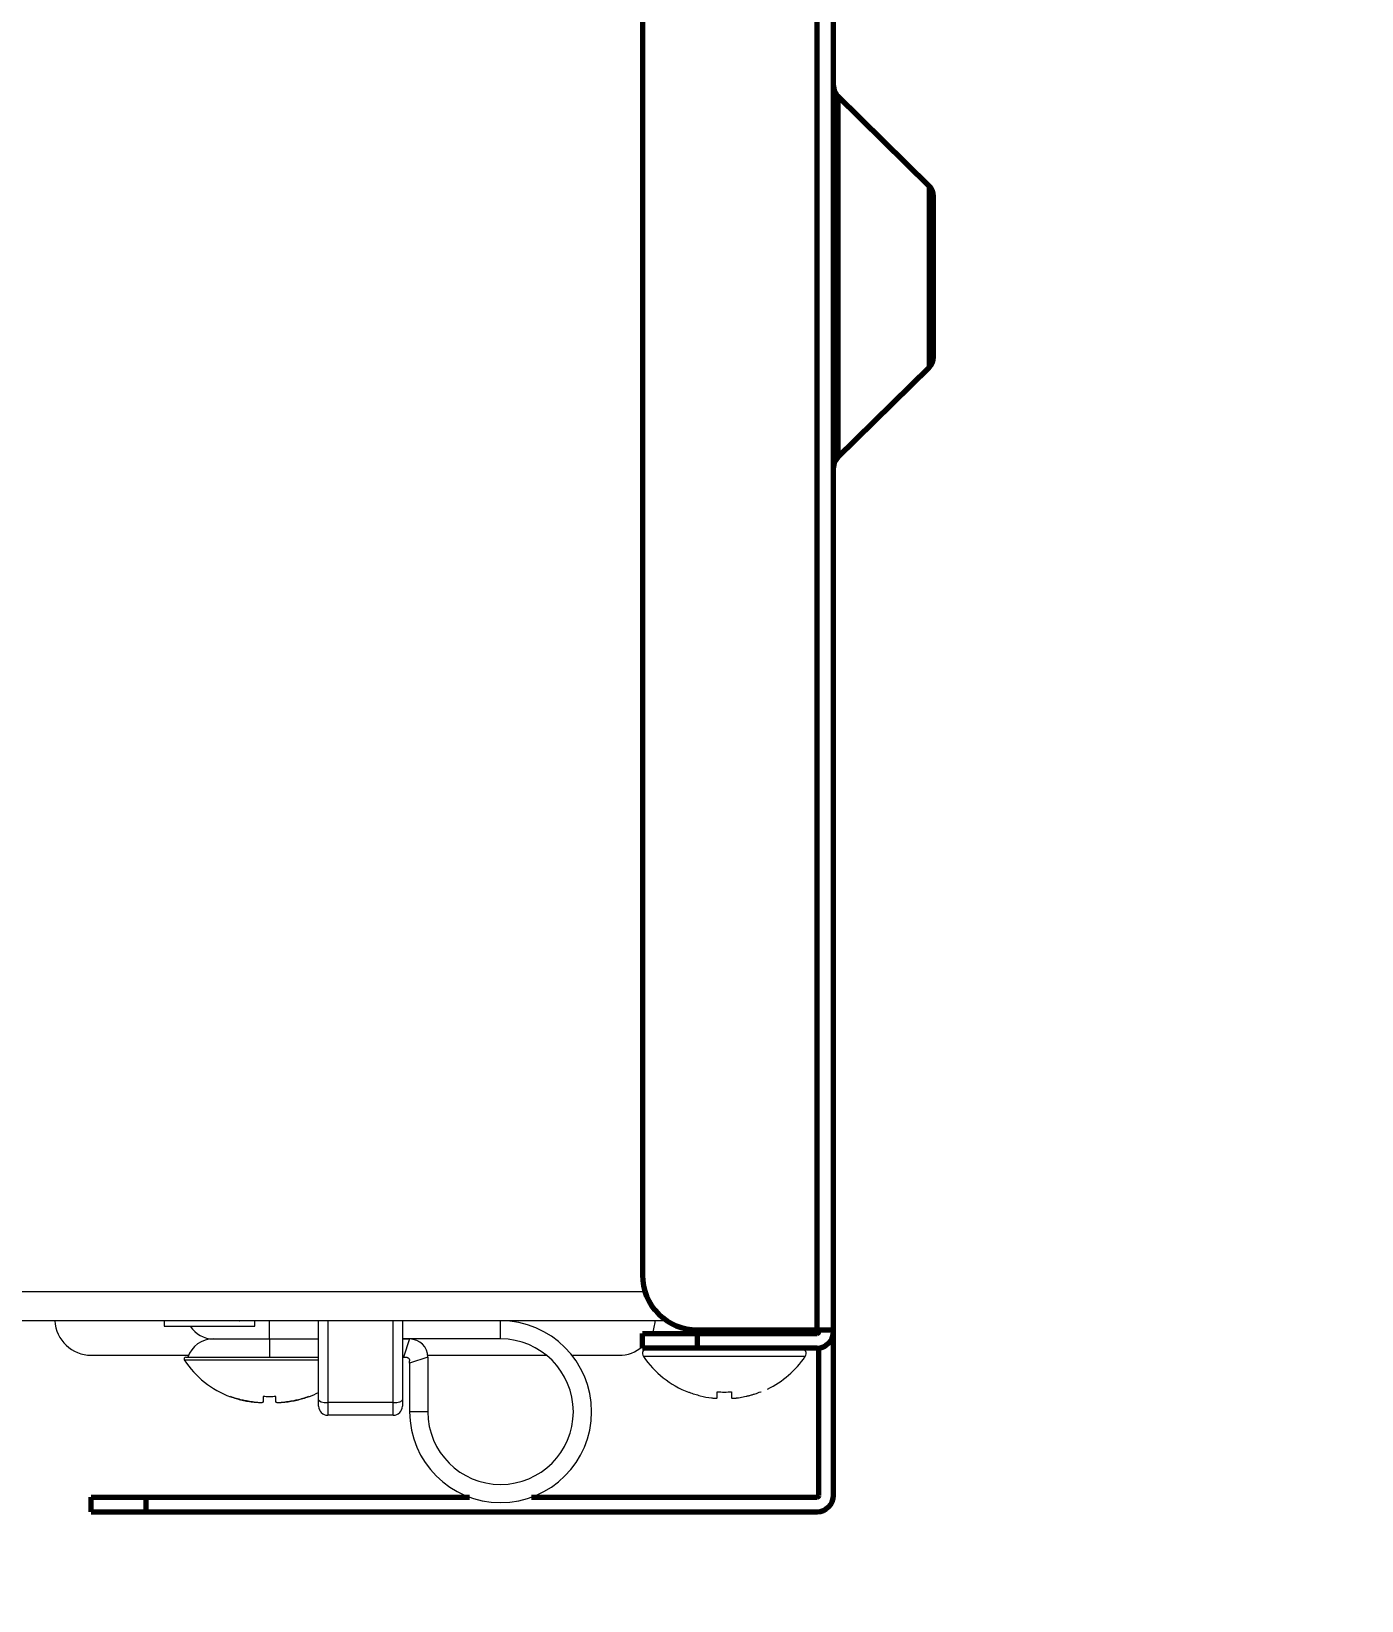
# Model space of a CAD drawing. Header units: millimetres. Extents: x 61566 to 667441, y 0 to 118800.
# Drawn here: x 447989.1 to 448062.2, y 50757.4 to 50843.7 of the extents above; entities that cross this region are included whole.
import ezdxf

# ---------------------------------------------------------------- set-up
doc = ezdxf.new("R2010")
doc.units = ezdxf.units.MM
doc.header["$LTSCALE"] = 200
for name, color, linetype in [('LG-환기', 2, 'Continuous'), ('TEXT', 3, 'Continuous'), ('환기유니트', 6, 'Continuous')]:
    doc.layers.add(name, color=color, linetype=linetype)
doc.styles.add('LG전자', font='malgun.ttf')

# ---------------------------------------------------------------- blocks, each defined once
blk = doc.blocks.new('상업용 프리미엄환기 800~1000CMH')
at = {"layer": 'LG-환기', "color": 0, "linetype": 'Continuous', "lineweight": 70}
for p, q in [((899.615, 1364.057), (890.785, 1364.057)), ((890.215, 1363.818), (885.28, 1358.797)), ((890.215, 1363.818), (900.185, 1363.818)), ((905.12, 1358.797), (900.185, 1363.818)), ((953.2, 1358.557), (770.9, 1358.557)), ((885.28, 1358.797), (905.12, 1358.797)), ((953.1, 1351.057), (953.1, 1358.557)), ((962.2, 1358.557), (953.2, 1358.557)), ((953.1, 1357.657), (771, 1357.657)), ((953.2, 1357.757), (953.1, 1357.757)), ((953.3, 1348.057), (953.3, 1357.657)), ((962.2, 1357.757), (954.094, 1357.757)), ((954.1, 1357.657), (954.1, 1348.057)), ((962.3, 1341.963), (962.3, 1357.657)), ((963.1, 1317.757), (963.1, 1357.657)), ((953.3, 1351.057), (954.1, 1351.057)), ((774, 1348.057), (950.1, 1348.057)), ((954.1, 1348.057), (953.3, 1348.057)), ((962.3, 1317.757), (962.3, 1338.552)), ((962.3, 1320.757), (963.1, 1320.757)), ((963.1, 1317.757), (962.3, 1317.757))]:
    blk.add_line(p, q, dxfattribs=at)
at = {"layer": 'LG-환기', "color": 0, "linetype": 'Continuous', "lineweight": 18}
for p, q in [((954.57, 1357.004), (954.57, 1348.11)), ((953.3, 1354.557), (953.1, 1354.557)), ((953.1, 1351.795), (953.299, 1351.795)), ((953.058, 1350.557), (953.3, 1350.557)), ((956.534, 1350.59), (956.531, 1350.625)), ((952.6, 1349.398), (952.6, 1272.257)), ((951, 1270.557), (951, 1348.195)), ((954.5, 1344.181), (954.5, 1346.757)), ((954.5, 1336.253), (954.5, 1342.785)), ((953.6, 1340.257), (952.6, 1340.257)), ((953.6, 1340.257), (953.6, 1334.857)), ((954.602, 1336.257), (954.935, 1335.257)), ((954.602, 1336.257), (957.6, 1336.257)), ((957.6, 1336.257), (957.6, 1335.257)), ((952.6, 1334.857), (957.3, 1334.857)), ((953.602, 1335.257), (954.602, 1334.924)), ((953.602, 1334.857), (953.602, 1335.257)), ((954.602, 1334.857), (954.602, 1334.924)), ((954.935, 1335.257), (957.6, 1335.257)), ((957.8, 1334.357), (952.6, 1334.357)), ((957.102, 1334.357), (957.102, 1330.757)), ((957.8, 1334.357), (957.8, 1330.757)), ((952.6, 1330.757), (957.8, 1330.757)), ((957.3, 1330.257), (952.6, 1330.257)), ((953.6, 1324.472), (953.6, 1330.257)), ((953.602, 1324.472), (953.602, 1330.257)), ((954.602, 1325.47), (954.602, 1330.257)), ((954.757, 1322.874), (954.757, 1330.258)), ((953.602, 1329.207), (953.6, 1329.207)), ((953.6, 1327.562), (952.6, 1327.562)), ((953.602, 1327.557), (953.6, 1327.557)), ((953.602, 1327.562), (954.602, 1327.562)), ((952.9, 1326.757), (952.6, 1326.757)), ((952.9, 1321.757), (952.9, 1326.757)), ((952.6, 1325.895), (952.607, 1325.907)), ((953.6, 1325.557), (953.602, 1325.557)), ((954.602, 1322.957), (954.602, 1325.469)), ((954.5, 1317.757), (954.5, 1323.097)), ((952.6, 1321.757), (952.9, 1321.757))]:
    blk.add_line(p, q, dxfattribs=at)
at = {"layer": 'LG-환기', "color": 0, "linetype": 'Continuous', "lineweight": 70}
for centre, radius, start, end in [((890.785, 1363.257), 0.8, 90, 135.5), ((899.615, 1363.257), 0.8, 44.5, 90), ((884.71, 1359.357), 0.8, 270, 315.5), ((905.69, 1359.357), 0.8, 224.5, 270), ((953.2, 1357.657), 0.9, 0, 90), ((962.2, 1357.657), 0.9, 0, 90), ((953.2, 1357.657), 0.1, 0, 90), ((962.2, 1357.657), 0.1, 0, 90), ((950.1, 1351.057), 3, 270, 0)]:
    blk.add_arc(centre, radius, start, end, dxfattribs=at)
at = {"layer": 'LG-환기', "color": 0, "linetype": 'Continuous', "lineweight": 18}
for centre, radius, start, end in [((954.4, 1356.757), 0.3, 55.39872, 180), ((951.504, 1352.559), 5.4, 26.08673, 55.39872), ((951.504, 1352.555), 5.4, 304.60128, 338.60405), ((952.5, 1346.757), 2, 66.42135, 87.13263), ((952.5, 1346.757), 2, 0, 40.54221), ((954.4, 1348.357), 0.3, 180, 304.60128), ((957.6, 1340.257), 5, 270, 180), ((957.6, 1340.257), 4, 270, 180), ((954.602, 1335.257), 1, 90, 180), ((957.3, 1334.357), 0.5, 0, 90), ((957.3, 1330.757), 0.5, 270, 0), ((951.925, 1327.907), 5.177, 20.37178, 26.99862), ((951.925, 1327.207), 5.177, 303.15758, 339.66437), ((952.1, 1324.472), 1.5, 302.23134, 0), ((955.102, 1324.472), 1.5, 180, 250.52878), ((954.702, 1322.957), 0.1, 180, 303.15758), ((952.5, 1317.757), 2, 272.86744, 0)]:
    blk.add_arc(centre, radius, start, end, dxfattribs=at)
for centre, major_axis, start_param, end_param in [((956.951, 1334.357), (0, -0.5), 1.570796, 3.141593), ((956.951, 1330.757), (0, 0.5), 3.141593, 4.712389)]:
    blk.add_ellipse(centre, major_axis=major_axis, ratio=0.301892, start_param=start_param, end_param=end_param, dxfattribs=at)
for points, degree in [([(956.505, 1354.557), (956.525, 1354.559), (956.525, 1354.559), (956.505, 1354.557)], 3), ([(956.505, 1352.157), (956.525, 1352.426), (956.525, 1352.693), (956.505, 1352.957)], 3), ([(953.299, 1351.795), (953.1, 1351.926)], 1), ([(954.602, 1334.924), (954.602, 1334.969), (954.602, 1335.013), (954.602, 1335.057)], 3), ([(954.935, 1335.257), (954.89, 1335.257), (954.846, 1335.257), (954.802, 1335.257)], 3)]:
    blk.add_open_spline(points, degree=degree, dxfattribs=at)
for points, knots in [([(956.844, 1353.257), (956.829, 1353.368), (956.811, 1353.478), (956.779, 1353.643), (956.768, 1353.698), (956.743, 1353.808), (956.729, 1353.863), (956.701, 1353.972), (956.686, 1354.027), (956.654, 1354.135), (956.604, 1354.296), (956.546, 1354.454), (956.505, 1354.557)], [0, 0, 0, 0, 0.25, 0.25, 0.375, 0.375, 0.5, 0.5, 0.625, 0.625, 0.75, 1, 1, 1, 1]), ([(953.1, 1354.525), (953.102, 1354.52), (953.103, 1354.514), (953.107, 1354.502), (953.108, 1354.496), (953.111, 1354.483), (953.112, 1354.476), (953.12, 1354.438), (953.131, 1354.364), (953.142, 1354.263), (953.148, 1354.192), (953.15, 1354.177), (953.152, 1354.147), (953.157, 1354.1), (953.161, 1354.051), (953.169, 1353.948), (953.175, 1353.874), (953.182, 1353.775), (953.183, 1353.755), (953.186, 1353.714), (953.188, 1353.693), (953.192, 1353.63), (953.195, 1353.587), (953.204, 1353.455), (953.209, 1353.365), (953.218, 1353.224), (953.22, 1353.176), (953.225, 1353.103), (953.226, 1353.079), (953.229, 1353.029), (953.23, 1353.005), (953.237, 1352.882), (953.242, 1352.782), (953.25, 1352.632), (953.253, 1352.582), (953.257, 1352.506), (953.258, 1352.481), (953.261, 1352.43), (953.263, 1352.405), (953.27, 1352.279), (953.282, 1352.08), (953.294, 1351.889), (953.299, 1351.795)], [0, 0, 0, 0, 0.024764, 0.024764, 0.045965, 0.045965, 0.067165, 0.067165, 0.151968, 0.236772, 0.236772, 0.257972, 0.257972, 0.279173, 0.321575, 0.321575, 0.406378, 0.406378, 0.427579, 0.427579, 0.44878, 0.44878, 0.491181, 0.491181, 0.575984, 0.575984, 0.618386, 0.618386, 0.639587, 0.639587, 0.660787, 0.660787, 0.745591, 0.745591, 0.787992, 0.787992, 0.809193, 0.809193, 0.830394, 0.830394, 0.915197, 1, 1, 1, 1]), ([(956.505, 1352.957), (956.587, 1352.957), (956.657, 1352.957), (956.728, 1352.957), (956.742, 1352.957), (956.767, 1352.957), (956.779, 1352.957), (956.811, 1352.957), (956.829, 1352.957), (956.844, 1352.957)], [0, 0, 0, 0, 0.5, 0.5, 0.625, 0.625, 0.75, 0.75, 1, 1, 1, 1]), ([(956.844, 1352.957), (956.846, 1352.957), (956.849, 1352.959), (956.852, 1352.965), (956.852, 1352.967), (956.854, 1352.973), (956.855, 1352.976), (956.857, 1352.988), (956.858, 1352.997), (956.859, 1353.013), (956.859, 1353.019), (956.86, 1353.032), (956.86, 1353.038), (956.86, 1353.059), (956.86, 1353.074), (956.858, 1353.099), (956.858, 1353.107), (956.857, 1353.125), (956.856, 1353.142), (956.854, 1353.161), (956.853, 1353.18), (956.852, 1353.189), (956.849, 1353.218), (956.846, 1353.238), (956.844, 1353.257)], [0, 0, 0, 0, 0.125, 0.125, 0.1875, 0.1875, 0.25, 0.25, 0.375, 0.375, 0.4375, 0.4375, 0.5, 0.5, 0.625, 0.625, 0.6875, 0.6875, 0.75, 0.8125, 0.8125, 0.875, 0.875, 1, 1, 1, 1]), ([(956.844, 1352.157), (956.815, 1352.157), (956.772, 1352.157), (956.687, 1352.157), (956.655, 1352.157), (956.603, 1352.157), (956.584, 1352.157), (956.546, 1352.157), (956.526, 1352.157), (956.505, 1352.157)], [0, 0, 0, 0, 0.5, 0.5, 0.75, 0.75, 0.875, 0.875, 1, 1, 1, 1]), ([(956.844, 1351.857), (956.846, 1351.877), (956.849, 1351.896), (956.852, 1351.925), (956.852, 1351.935), (956.854, 1351.953), (956.855, 1351.963), (956.857, 1351.99), (956.858, 1352.007), (956.859, 1352.032), (956.859, 1352.04), (956.86, 1352.055), (956.86, 1352.062), (956.86, 1352.083), (956.86, 1352.096), (956.858, 1352.112), (956.858, 1352.117), (956.857, 1352.127), (956.856, 1352.135), (956.854, 1352.142), (956.853, 1352.147), (956.852, 1352.15), (956.849, 1352.155), (956.846, 1352.157), (956.844, 1352.157)], [0, 0, 0, 0, 0.125, 0.125, 0.1875, 0.1875, 0.25, 0.25, 0.375, 0.375, 0.4375, 0.4375, 0.5, 0.5, 0.625, 0.625, 0.6875, 0.6875, 0.75, 0.8125, 0.8125, 0.875, 0.875, 1, 1, 1, 1]), ([(956.531, 1350.625), (956.569, 1350.724), (956.604, 1350.824), (956.653, 1350.976), (956.668, 1351.027), (956.697, 1351.13), (956.711, 1351.181), (956.776, 1351.439), (956.816, 1351.647), (956.844, 1351.857)], [0, 0, 0, 0, 0.25, 0.25, 0.375, 0.375, 0.5, 0.5, 1, 1, 1, 1]), ([(954.602, 1335.057), (954.602, 1335.071), (954.603, 1335.083), (954.607, 1335.103), (954.609, 1335.109), (954.612, 1335.121), (954.615, 1335.128), (954.622, 1335.146), (954.628, 1335.157), (954.643, 1335.179), (954.651, 1335.189), (954.67, 1335.208), (954.68, 1335.216), (954.696, 1335.227), (954.702, 1335.231), (954.713, 1335.237), (954.725, 1335.242), (954.738, 1335.247), (954.75, 1335.251), (954.756, 1335.252), (954.776, 1335.256), (954.789, 1335.257), (954.802, 1335.257)], [0, 0, 0, 0, 0.125, 0.125, 0.1875, 0.1875, 0.25, 0.25, 0.375, 0.375, 0.5, 0.5, 0.625, 0.625, 0.6875, 0.6875, 0.75, 0.8125, 0.8125, 0.875, 0.875, 1, 1, 1, 1]), ([(957.071, 1328.407), (957.059, 1328.519), (957.044, 1328.63), (957.017, 1328.796), (957.002, 1328.879), (956.984, 1328.962), (956.975, 1329.004), (956.972, 1329.017), (956.966, 1329.045), (956.913, 1329.275), (956.845, 1329.5), (956.768, 1329.707)], [0, 0, 0, 0, 0.25, 0.25, 0.375, 0.4375, 0.4375, 0.46875, 0.46875, 0.5, 1, 1, 1, 1]), ([(956.768, 1329.707), (956.846, 1329.499), (956.911, 1329.284), (956.965, 1329.051), (956.969, 1329.031), (956.974, 1329.01), (956.977, 1328.996), (956.978, 1328.989), (956.986, 1328.955), (957.003, 1328.873), (957.018, 1328.791), (957.045, 1328.627), (957.059, 1328.517), (957.071, 1328.407)], [0, 0, 0, 0, 0.5, 0.5, 0.53125, 0.546875, 0.546875, 0.5625, 0.5625, 0.625, 0.75, 0.75, 1, 1, 1, 1]), ([(956.773, 1329.707), (956.772, 1329.707), (956.776, 1329.707), (956.778, 1329.707), (956.779, 1329.707), (956.779, 1329.707), (956.779, 1329.707), (956.775, 1329.707), (956.773, 1329.707)], [0, 0, 0, 0, 0.25, 0.375, 0.375, 0.5, 0.5, 1, 1, 1, 1]), ([(956.768, 1327.907), (956.772, 1327.849), (956.776, 1327.761), (956.778, 1327.674), (956.779, 1327.615), (956.779, 1327.586), (956.779, 1327.44), (956.775, 1327.323), (956.768, 1327.207)], [0, 0, 0, 0, 0.25, 0.375, 0.375, 0.5, 0.5, 1, 1, 1, 1]), ([(957.071, 1327.907), (957.059, 1327.907), (957.044, 1327.907), (957.017, 1327.907), (957.002, 1327.907), (956.984, 1327.907), (956.975, 1327.907), (956.972, 1327.907), (956.966, 1327.907), (956.913, 1327.907), (956.845, 1327.907), (956.768, 1327.907)], [0, 0, 0, 0, 0.25, 0.25, 0.375, 0.4375, 0.4375, 0.46875, 0.46875, 0.5, 1, 1, 1, 1]), ([(957.071, 1327.907), (957.074, 1327.907), (957.077, 1327.911), (957.081, 1327.92), (957.082, 1327.924), (957.084, 1327.933), (957.085, 1327.939), (957.087, 1327.958), (957.088, 1327.973), (957.089, 1328), (957.09, 1328.01), (957.09, 1328.031), (957.09, 1328.042), (957.09, 1328.077), (957.09, 1328.102), (957.089, 1328.136), (957.088, 1328.143), (957.088, 1328.157), (957.087, 1328.179), (957.085, 1328.216), (957.084, 1328.246), (957.082, 1328.278), (957.081, 1328.294), (957.077, 1328.342), (957.074, 1328.374), (957.071, 1328.407)], [0, 0, 0, 0, 0.125, 0.125, 0.1875, 0.1875, 0.25, 0.25, 0.375, 0.375, 0.4375, 0.4375, 0.5, 0.5, 0.625, 0.625, 0.65625, 0.65625, 0.6875, 0.75, 0.8125, 0.8125, 0.875, 0.875, 1, 1, 1, 1]), ([(956.768, 1327.207), (956.846, 1327.207), (956.911, 1327.207), (956.965, 1327.207), (956.969, 1327.207), (956.974, 1327.207), (956.977, 1327.207), (956.978, 1327.207), (956.986, 1327.207), (957.003, 1327.207), (957.018, 1327.207), (957.045, 1327.207), (957.059, 1327.207), (957.071, 1327.207)], [0, 0, 0, 0, 0.5, 0.5, 0.53125, 0.546875, 0.546875, 0.5625, 0.5625, 0.625, 0.75, 0.75, 1, 1, 1, 1]), ([(957.071, 1326.707), (957.074, 1326.74), (957.077, 1326.773), (957.081, 1326.82), (957.082, 1326.836), (957.084, 1326.868), (957.085, 1326.883), (957.087, 1326.929), (957.088, 1326.957), (957.089, 1326.998), (957.09, 1327.012), (957.09, 1327.037), (957.09, 1327.049), (957.09, 1327.084), (957.09, 1327.105), (957.089, 1327.128), (957.088, 1327.132), (957.088, 1327.14), (957.087, 1327.153), (957.085, 1327.17), (957.084, 1327.181), (957.082, 1327.19), (957.081, 1327.195), (957.077, 1327.204), (957.074, 1327.207), (957.071, 1327.207)], [0, 0, 0, 0, 0.125, 0.125, 0.1875, 0.1875, 0.25, 0.25, 0.375, 0.375, 0.4375, 0.4375, 0.5, 0.5, 0.625, 0.625, 0.65625, 0.65625, 0.6875, 0.75, 0.8125, 0.8125, 0.875, 0.875, 1, 1, 1, 1]), ([(956.768, 1325.407), (956.846, 1325.616), (956.911, 1325.83), (956.965, 1326.064), (956.969, 1326.084), (956.974, 1326.105), (956.977, 1326.119), (956.978, 1326.125), (956.986, 1326.159), (957.003, 1326.241), (957.018, 1326.323), (957.045, 1326.487), (957.059, 1326.597), (957.071, 1326.707)], [0, 0, 0, 0, 0.5, 0.5, 0.53125, 0.546875, 0.546875, 0.5625, 0.5625, 0.625, 0.75, 0.75, 1, 1, 1, 1]), ([(957.071, 1326.707), (957.059, 1326.596), (957.044, 1326.485), (957.017, 1326.319), (957.002, 1326.235), (956.984, 1326.152), (956.975, 1326.111), (956.972, 1326.097), (956.966, 1326.07), (956.913, 1325.839), (956.845, 1325.614), (956.768, 1325.407)], [0, 0, 0, 0, 0.25, 0.25, 0.375, 0.4375, 0.4375, 0.46875, 0.46875, 0.5, 1, 1, 1, 1])]:
    blk.add_open_spline(points, degree=3, knots=knots, dxfattribs=at)

msp = doc.modelspace()

# ---------------------------------------------------------------- block references
at = {"layer": '환기유니트', "rotation": 269.9999999999999}
msp.add_blockref('상업용 프리미엄환기 800~1000CMH', (446674.621, 51725.427), dxfattribs=at)

# ---------------------------------------------------------------- texts
at = {"layer": 'TEXT', "color": 2, "style": 'LG전자'}
msp.add_text('ø250', height=450, dxfattribs=at).set_placement((447900.741, 50363.352, 0))

doc.saveas('drawing.dxf')
